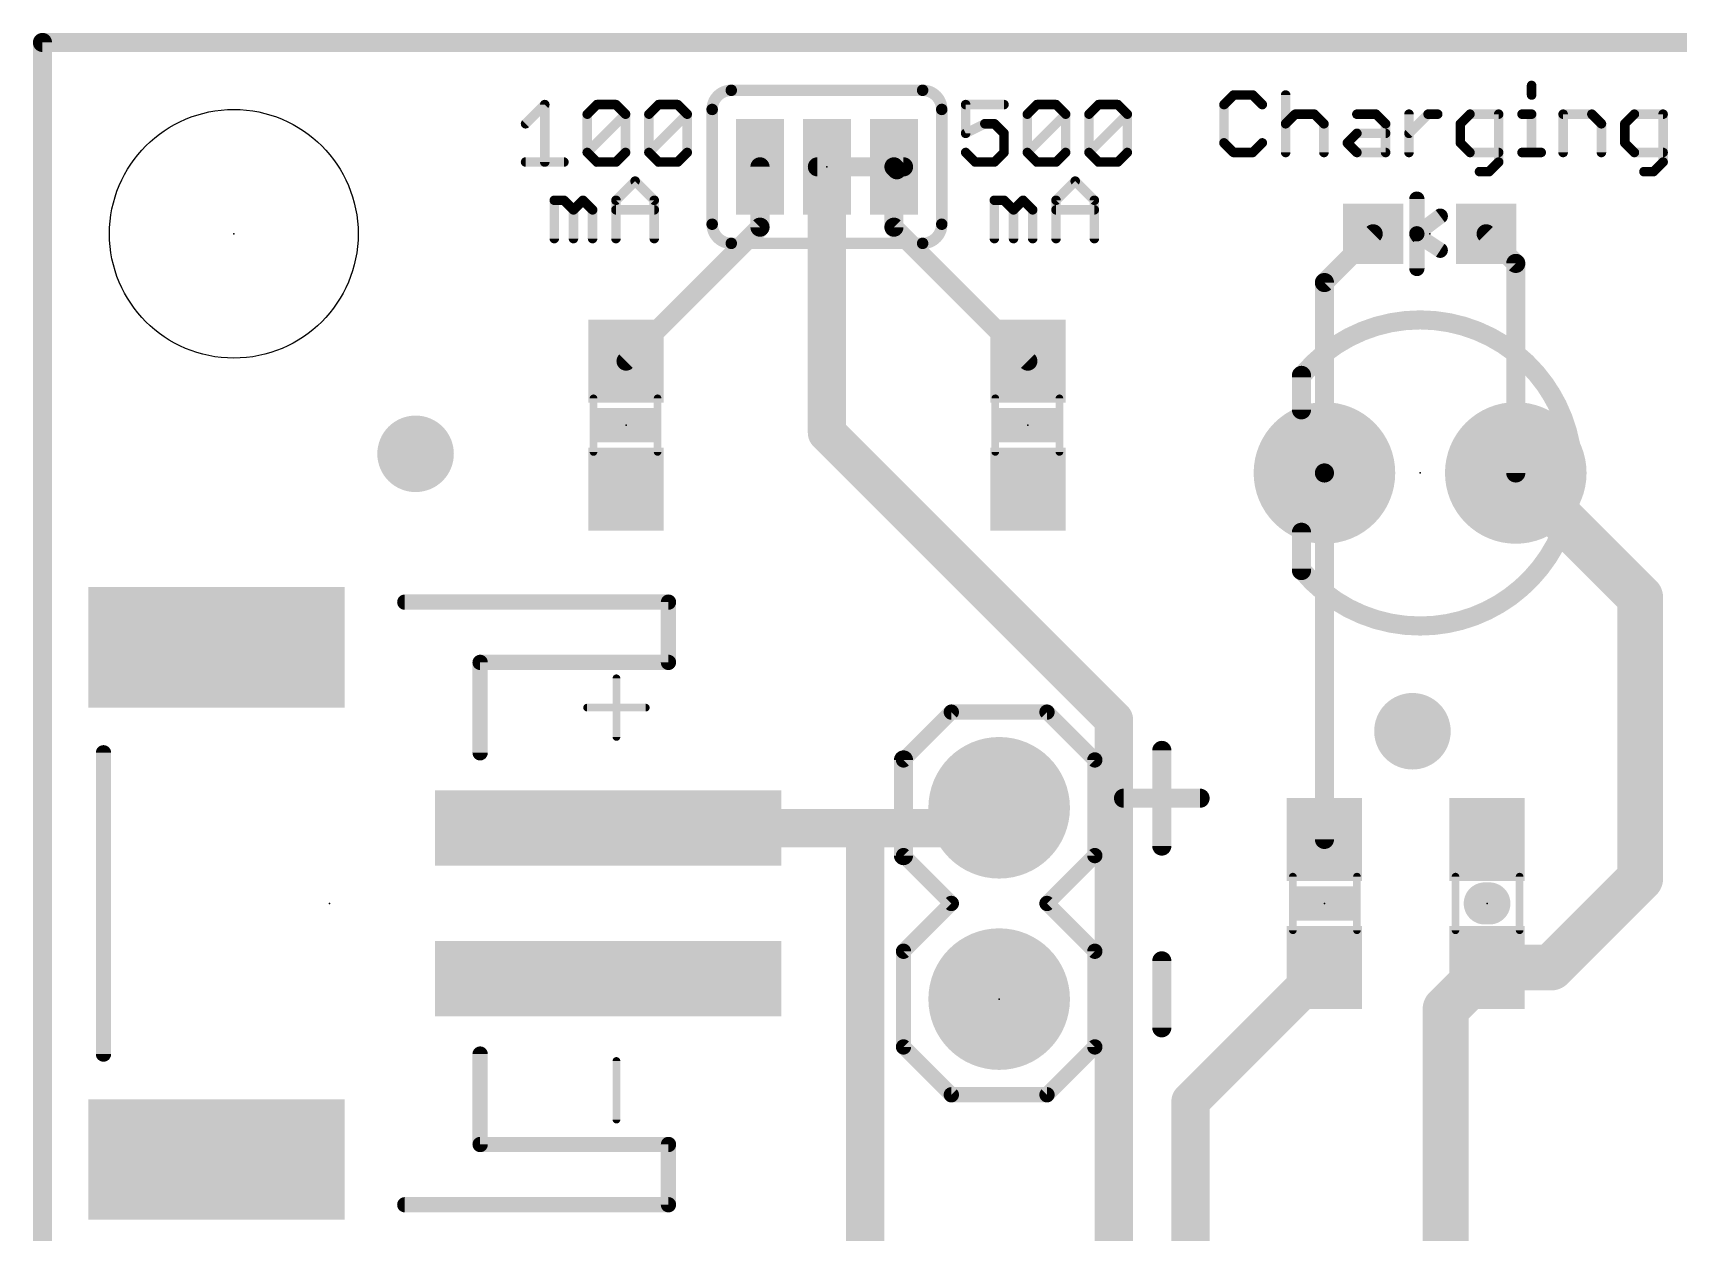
# Model space of a CAD drawing. Extents: x -20 to 87, y -15 to 38.
# Drawn here: x -1.4 to 20.44, y 22.31 to 38.23 of the extents above; entities that cross this region are included whole.
import ezdxf

# ---------------------------------------------------------------- set-up
doc = ezdxf.new("R2010")
doc.units = 0
for name, color, linetype in [('1', 12, 'CONTINUOUS'), ('16', 132, 'CONTINUOUS'), ('17', 110, 'CONTINUOUS'), ('18', 110, 'CONTINUOUS'), ('20', 53, 'CONTINUOUS'), ('21', 41, 'CONTINUOUS'), ('23', 53, 'CONTINUOUS'), ('51', 53, 'CONTINUOUS')]:
    doc.layers.add(name, color=color, linetype=linetype)

# ---------------------------------------------------------------- blocks, each defined once
blk = doc.blocks.new('RECT')
blk.add_solid([(-0.5, -0.5), (0.5, -0.5), (-0.5, 0.5), (0.5, 0.5)])
blk = doc.blocks.new('ROUNDP')
at = {"const_width": 0.5}
blk.add_lwpolyline([(0, -0.25, 1), (0, 0.25, 1), (0, -0.25)], format="xyb", dxfattribs=at)
blk = doc.blocks.new('ROUNDV')
at = {"const_width": 0.5}
blk.add_lwpolyline([(0, -0.25, 1), (0, 0.25, 1), (0, -0.25)], format="xyb", dxfattribs=at)

msp = doc.modelspace()

# ---------------------------------------------------------------- linework, layer by layer
at = {"layer": '1'}
for points, const_width in [([(-1.27, 0), (-1.27, 38.1)], 0.254), ([(-1.27, 38.1), (34.29, 38.1)], 0.254), ([(9.144, 36.449), (9.144, 32.9184)], 0.508), ([(8.255, 36.449), (8.255, 35.648)], 0.254), ([(10.16, 36.449), (9.017, 36.449)], 0.254), ([(10.072, 36.41), (10.033, 36.449)], 0.254), ([(10.033, 36.449), (10.033, 35.648)], 0.254), ([(8.255, 35.648), (6.477, 33.87)], 0.254), ([(10.033, 35.648), (11.811, 33.87)], 0.254), ([(15.748, 34.913), (16.395, 35.56)], 0.254), ([(18.288, 35.167), (17.895, 35.56)], 0.254), ([(18.288, 32.385), (18.288, 35.167)], 0.254), ([(15.748, 32.385), (15.748, 34.913)], 0.254), ([(9.144, 32.9184), (9.2202, 32.8422)], 0.508), ([(9.2202, 32.8422), (9.6012, 32.4612)], 0.508), ([(12.954, 29.1084), (9.6012, 32.4612)], 0.508), ([(19.939, 30.734), (18.288, 32.385)], 0.6096), ([(15.748, 32.385), (15.748, 27.52)], 0.254), ([(19.939, 27.0002), (19.939, 30.734)], 0.6096), ([(12.954, 21.59), (12.954, 29.1084)], 0.508), ([(11.16, 27.67), (11.43, 27.94)], 0.508), ([(6.24, 27.67), (9.652, 27.67)], 0.508), ([(9.652, 27.67), (11.16, 27.67)], 0.508), ([(9.652, 13.589), (9.652, 27.67)], 0.508), ([(18.7588, 25.82), (19.939, 27.0002)], 0.6096), ([(13.97, 24.042), (15.748, 25.82)], 0.508), ([(17.3572, 25.2702), (17.907, 25.82)], 0.6096), ([(17.653, 25.82), (17.907, 25.82)], 0.4064), ([(17.907, 25.82), (18.7588, 25.82)], 0.6096), ([(17.3572, 21.59), (17.3572, 25.2702)], 0.6096), ([(13.97, 19.558), (13.97, 24.042)], 0.508)]:
    msp.add_lwpolyline(points, dxfattribs=dict(at, const_width=const_width))
for points, const_width in [([(-1.2065, 38.1, 1), (-1.3335, 38.1)], 0.127), ([(-1.27, 38.1635, 1), (-1.27, 38.0365)], 0.127), ([(9.271, 36.449, 1), (9.017, 36.449)], 0.254), ([(8.3185, 36.449, 1), (8.1915, 36.449)], 0.127), ([(9.017, 36.5125, 1), (9.017, 36.3855)], 0.127), ([(10.0779, 36.4939, 1), (9.9881, 36.4041)], 0.127), ([(10.0965, 36.449, 1), (9.9695, 36.449)], 0.127), ([(10.0271, 36.3651, 1), (10.1169, 36.4549)], 0.127), ([(10.16, 36.3855, 1), (10.16, 36.5125)], 0.127), ([(8.1915, 35.648, 1), (8.3185, 35.648)], 0.127), ([(8.2999, 35.6031, 1), (8.2101, 35.6929)], 0.127), ([(10.0779, 35.6929, 1), (9.9881, 35.6031)], 0.127), ([(9.9695, 35.648, 1), (10.0965, 35.648)], 0.127), ([(16.4399, 35.5151, 1), (16.3501, 35.6049)], 0.127), ([(17.9399, 35.6049, 1), (17.8501, 35.5151)], 0.127), ([(18.3515, 35.167, 1), (18.2245, 35.167)], 0.127), ([(18.2431, 35.1221, 1), (18.3329, 35.2119)], 0.127), ([(15.8115, 34.913, 1), (15.6845, 34.913)], 0.127), ([(15.7031, 34.9579, 1), (15.7929, 34.8681)], 0.127), ([(6.4321, 33.9149, 1), (6.5219, 33.8251)], 0.127), ([(11.7661, 33.8251, 1), (11.8559, 33.9149)], 0.127), ([(9.2338, 33.0082, 1), (9.0542, 32.8286)], 0.254), ([(9.017, 32.9184, 1), (9.271, 32.9184)], 0.254), ([(9.31, 32.932, 1), (9.1304, 32.7524)], 0.254), ([(9.1304, 32.7524, 1), (9.31, 32.932)], 0.254), ([(9.691, 32.551, 1), (9.5114, 32.3714)], 0.254), ([(9.5114, 32.3714, 1), (9.691, 32.551)], 0.254), ([(18.3958, 32.4928, 1), (18.1802, 32.2772)], 0.3048), ([(15.8115, 32.385, 1), (15.6845, 32.385)], 0.127), ([(15.6845, 32.385, 1), (15.8115, 32.385)], 0.127), ([(18.2245, 32.385, 1), (18.3515, 32.385)], 0.127), ([(20.0914, 30.734, 1), (19.7866, 30.734)], 0.3048), ([(19.8312, 30.6262, 1), (20.0468, 30.8418)], 0.3048), ([(13.081, 29.1084, 1), (12.827, 29.1084)], 0.254), ([(12.8642, 29.0186, 1), (13.0438, 29.1982)], 0.254), ([(11.5198, 27.8502, 1), (11.3402, 28.0298)], 0.254), ([(6.24, 27.797, 1), (6.24, 27.543)], 0.254), ([(9.652, 27.797, 1), (9.652, 27.543)], 0.254), ([(9.779, 27.67, 1), (9.525, 27.67)], 0.254), ([(9.652, 27.543, 1), (9.652, 27.797)], 0.254), ([(11.0702, 27.7598, 1), (11.2498, 27.5802)], 0.254), ([(11.16, 27.543, 1), (11.16, 27.797)], 0.254), ([(15.6845, 27.52, 1), (15.8115, 27.52)], 0.127), ([(20.0468, 26.8924, 1), (19.8312, 27.108)], 0.3048), ([(19.7866, 27.0002, 1), (20.0914, 27.0002)], 0.3048), ([(15.8378, 25.7302, 1), (15.6582, 25.9098)], 0.254), ([(17.653, 25.9216, 1), (17.653, 25.7184)], 0.2032), ([(17.907, 25.9724, 1), (17.907, 25.6676)], 0.3048), ([(18.0148, 25.7122, 1), (17.7992, 25.9278)], 0.3048), ([(17.907, 25.7184, 1), (17.907, 25.9216)], 0.2032), ([(18.651, 25.9278, 1), (18.8666, 25.7122)], 0.3048), ([(18.7588, 25.6676, 1), (18.7588, 25.9724)], 0.3048), ([(17.5096, 25.2702, 1), (17.2048, 25.2702)], 0.3048), ([(17.2494, 25.378, 1), (17.465, 25.1624)], 0.3048), ([(14.097, 24.042, 1), (13.843, 24.042)], 0.254), ([(13.8802, 24.1318, 1), (14.0598, 23.9522)], 0.254)]:
    msp.add_lwpolyline(points, format="xyb", dxfattribs=dict(at, const_width=const_width))
at = {"layer": '16', "const_width": 0.254}
for points in [[(-1.27, 0), (-1.27, 38.1)], [(-1.27, 38.1), (34.29, 38.1)]]:
    msp.add_lwpolyline(points, dxfattribs=at)
at = {"layer": '16', "const_width": 0.127}
for points in [[(-1.2065, 38.1, 1), (-1.3335, 38.1)], [(-1.27, 38.1635, 1), (-1.27, 38.0365)]]:
    msp.add_lwpolyline(points, format="xyb", dxfattribs=at)
at = {"layer": '20', "const_width": 0.254}
for points in [[(34.29, 38.1), (-1.27, 38.1)], [(-1.27, 38.1), (-1.27, 0)]]:
    msp.add_lwpolyline(points, dxfattribs=at)
at = {"layer": '20', "const_width": 0.127}
for points in [[(-1.27, 38.1635, 1), (-1.27, 38.0365)], [(-1.2065, 38.1, 1), (-1.3335, 38.1)]]:
    msp.add_lwpolyline(points, format="xyb", dxfattribs=at)
at = {"layer": '20'}
msp.add_circle((1.27, 35.56), 1.651, dxfattribs=at)
at = {"layer": '21'}
for points, const_width in [([(18.5298, 37.5293, 1), (18.4663, 37.5293)], 0.0635), ([(7.874, 37.465, 0.4142), (7.62, 37.211)], 0.1524), ([(7.874, 37.5031, 1), (7.874, 37.4269)], 0.0762), ([(7.874, 37.4269, 1), (7.874, 37.5031)], 0.0762), ([(10.668, 37.211, 0.4142), (10.414, 37.465)], 0.1524), ([(10.414, 37.5031, 1), (10.414, 37.4269)], 0.0762), ([(10.414, 37.4269, 1), (10.414, 37.5031)], 0.0762), ([(14.5416, 37.4339, 1), (14.5416, 37.3704)], 0.0635), ([(14.5641, 37.3797, 1), (14.5192, 37.4246)], 0.0635), ([(14.8183, 37.4246, 1), (14.7734, 37.3797)], 0.0635), ([(14.7958, 37.3704, 1), (14.7958, 37.4339)], 0.0635), ([(15.2648, 37.4021, 1), (15.2013, 37.4021)], 0.0635), ([(18.4663, 37.4021, 1), (18.5298, 37.4021)], 0.0635), ([(5.4295, 37.2752, 1), (5.366, 37.2752)], 0.0635), ([(5.4202, 37.2527, 1), (5.3753, 37.2976)], 0.0635), ([(5.9938, 37.148, 1), (5.9303, 37.148)], 0.0635), ([(5.9396, 37.1705, 1), (5.9845, 37.1256)], 0.0635), ([(6.0892, 37.3069, 1), (6.0892, 37.2434)], 0.0635), ([(6.1116, 37.2527, 1), (6.0667, 37.2976)], 0.0635), ([(6.3659, 37.2976, 1), (6.321, 37.2527)], 0.0635), ([(6.3434, 37.2434, 1), (6.3434, 37.3069)], 0.0635), ([(6.5023, 37.148, 1), (6.4388, 37.148)], 0.0635), ([(6.493, 37.1256, 1), (6.4481, 37.1705)], 0.0635), ([(6.4481, 37.1256, 1), (6.493, 37.1705)], 0.0635), ([(6.8124, 37.148, 1), (6.7489, 37.148)], 0.0635), ([(6.7582, 37.1705, 1), (6.8031, 37.1256)], 0.0635), ([(6.9078, 37.3069, 1), (6.9078, 37.2434)], 0.0635), ([(6.9302, 37.2527, 1), (6.8853, 37.2976)], 0.0635), ([(7.1844, 37.2976, 1), (7.1395, 37.2527)], 0.0635), ([(7.162, 37.2434, 1), (7.162, 37.3069)], 0.0635), ([(7.3208, 37.148, 1), (7.2573, 37.148)], 0.0635), ([(7.3115, 37.1256, 1), (7.2666, 37.1705)], 0.0635), ([(7.2666, 37.1256, 1), (7.3115, 37.1705)], 0.0635), ([(7.6581, 37.211, 1), (7.5819, 37.211)], 0.0762), ([(7.5819, 37.211, 1), (7.6581, 37.211)], 0.0762), ([(10.7061, 37.211, 1), (10.6299, 37.211)], 0.0762), ([(10.6299, 37.211, 1), (10.7061, 37.211)], 0.0762), ([(11.0173, 37.2752, 1), (10.9537, 37.2752)], 0.0635), ([(10.9855, 37.3069, 1), (10.9855, 37.2434)], 0.0635), ([(11.4939, 37.2434, 1), (11.4939, 37.3069)], 0.0635), ([(11.8358, 37.148, 1), (11.7723, 37.148)], 0.0635), ([(11.7816, 37.1705, 1), (11.8265, 37.1256)], 0.0635), ([(11.9312, 37.3069, 1), (11.9312, 37.2434)], 0.0635), ([(11.9536, 37.2527, 1), (11.9087, 37.2976)], 0.0635), ([(12.2079, 37.2976, 1), (12.163, 37.2527)], 0.0635), ([(12.1854, 37.2434, 1), (12.1854, 37.3069)], 0.0635), ([(12.3443, 37.148, 1), (12.2808, 37.148)], 0.0635), ([(12.335, 37.1256, 1), (12.2901, 37.1705)], 0.0635), ([(12.2901, 37.1256, 1), (12.335, 37.1705)], 0.0635), ([(12.6544, 37.148, 1), (12.5909, 37.148)], 0.0635), ([(12.6002, 37.1705, 1), (12.6451, 37.1256)], 0.0635), ([(12.7498, 37.3069, 1), (12.7498, 37.2434)], 0.0635), ([(12.7722, 37.2527, 1), (12.7273, 37.2976)], 0.0635), ([(13.0264, 37.2976, 1), (12.9815, 37.2527)], 0.0635), ([(13.004, 37.2434, 1), (13.004, 37.3069)], 0.0635), ([(13.1628, 37.148, 1), (13.0993, 37.148)], 0.0635), ([(13.1535, 37.1256, 1), (13.1086, 37.1705)], 0.0635), ([(13.1086, 37.1256, 1), (13.1535, 37.1705)], 0.0635), ([(14.4463, 37.275, 1), (14.3827, 37.275)], 0.0635), ([(14.392, 37.2975, 1), (14.437, 37.2526)], 0.0635), ([(14.9005, 37.2526, 1), (14.9454, 37.2975)], 0.0635), ([(15.3602, 37.1797, 1), (15.3602, 37.1162)], 0.0635), ([(15.3826, 37.1255, 1), (15.3377, 37.1704)], 0.0635), ([(15.6369, 37.1704, 1), (15.592, 37.1255)], 0.0635), ([(15.6144, 37.1162, 1), (15.6144, 37.1797)], 0.0635), ([(16.1788, 37.1797, 1), (16.1788, 37.1162)], 0.0635), ([(16.4554, 37.1704, 1), (16.4105, 37.1255)], 0.0635), ([(16.433, 37.1162, 1), (16.433, 37.1797)], 0.0635), ([(16.902, 37.1479, 1), (16.8385, 37.1479)], 0.0635), ([(17.1244, 37.1797, 1), (17.1244, 37.1162)], 0.0635), ([(17.1469, 37.1255, 1), (17.102, 37.1704)], 0.0635), ([(17.2516, 37.1162, 1), (17.2516, 37.1797)], 0.0635), ([(17.6795, 37.1797, 1), (17.6795, 37.1162)], 0.0635), ([(17.7019, 37.1255, 1), (17.657, 37.1704)], 0.0635), ([(18.0926, 37.1479, 1), (18.0291, 37.1479)], 0.0635), ([(18.0608, 37.1162, 1), (18.0608, 37.1797)], 0.0635), ([(18.371, 37.1797, 1), (18.371, 37.1162)], 0.0635), ([(18.5298, 37.1479, 1), (18.4663, 37.1479)], 0.0635), ([(18.4981, 37.1162, 1), (18.4981, 37.1797)], 0.0635), ([(18.9484, 37.1479, 1), (18.8849, 37.1479)], 0.0635), ([(18.9167, 37.1797, 1), (18.9167, 37.1162)], 0.0635), ([(19.3205, 37.1704, 1), (19.2756, 37.1255)], 0.0635), ([(19.298, 37.1162, 1), (19.298, 37.1797)], 0.0635), ([(19.8624, 37.1797, 1), (19.8624, 37.1162)], 0.0635), ([(19.8848, 37.1255, 1), (19.8399, 37.1704)], 0.0635), ([(20.2754, 37.1479, 1), (20.2119, 37.1479)], 0.0635), ([(20.2437, 37.1162, 1), (20.2437, 37.1797)], 0.0635), ([(5.121, 37.0434, 1), (5.166, 36.9985)], 0.0635), ([(10.9537, 36.8938, 1), (11.0173, 36.8938)], 0.0635), ([(10.9713, 36.9222, 1), (10.9997, 36.8654)], 0.0635), ([(11.2397, 37.0527, 1), (11.2397, 36.9892)], 0.0635), ([(11.2539, 36.9925, 1), (11.2255, 37.0493)], 0.0635), ([(11.3893, 37.0434, 1), (11.3444, 36.9985)], 0.0635), ([(11.3668, 36.9892, 1), (11.3668, 37.0527)], 0.0635), ([(11.5257, 36.8938, 1), (11.4622, 36.8938)], 0.0635), ([(11.4715, 36.8714, 1), (11.5164, 36.9163)], 0.0635), ([(15.2106, 37.0433, 1), (15.2555, 36.9984)], 0.0635), ([(15.7733, 37.0208, 1), (15.7098, 37.0208)], 0.0635), ([(15.7191, 36.9984, 1), (15.764, 37.0433)], 0.0635), ([(16.1788, 36.9255, 1), (16.1788, 36.862)], 0.0635), ([(16.2012, 36.8713, 1), (16.1563, 36.9162)], 0.0635), ([(16.5918, 37.0208, 1), (16.5283, 37.0208)], 0.0635), ([(16.5376, 36.9984, 1), (16.5825, 37.0433)], 0.0635), ([(16.5601, 36.862, 1), (16.5601, 36.9255)], 0.0635), ([(16.8478, 36.9162, 1), (16.8927, 36.8713)], 0.0635), ([(17.5841, 37.0208, 1), (17.5206, 37.0208)], 0.0635), ([(17.5299, 37.0433, 1), (17.5748, 36.9984)], 0.0635), ([(19.4569, 37.0208, 1), (19.3934, 37.0208)], 0.0635), ([(19.4027, 36.9984, 1), (19.4476, 37.0433)], 0.0635), ([(19.767, 37.0208, 1), (19.7035, 37.0208)], 0.0635), ([(19.7128, 37.0433, 1), (19.7577, 36.9984)], 0.0635), ([(5.9845, 36.6621, 1), (5.9396, 36.6172)], 0.0635), ([(5.9396, 36.6621, 1), (5.9845, 36.6172)], 0.0635), ([(6.493, 36.6172, 1), (6.4481, 36.6621)], 0.0635), ([(6.8031, 36.6621, 1), (6.7582, 36.6172)], 0.0635), ([(6.7582, 36.6621, 1), (6.8031, 36.6172)], 0.0635), ([(7.3115, 36.6172, 1), (7.2666, 36.6621)], 0.0635), ([(11.008, 36.6621, 1), (10.963, 36.6172)], 0.0635), ([(11.5164, 36.6172, 1), (11.4715, 36.6621)], 0.0635), ([(11.8265, 36.6621, 1), (11.7816, 36.6172)], 0.0635), ([(11.7816, 36.6621, 1), (11.8265, 36.6172)], 0.0635), ([(12.335, 36.6172, 1), (12.2901, 36.6621)], 0.0635), ([(12.6451, 36.6621, 1), (12.6002, 36.6172)], 0.0635), ([(12.6002, 36.6621, 1), (12.6451, 36.6172)], 0.0635), ([(13.1535, 36.6172, 1), (13.1086, 36.6621)], 0.0635), ([(14.3827, 36.7666, 1), (14.4463, 36.7666)], 0.0635), ([(14.437, 36.7891, 1), (14.392, 36.7442)], 0.0635), ([(14.5416, 36.6713, 1), (14.5416, 36.6078)], 0.0635), ([(14.5192, 36.617, 1), (14.5641, 36.662)], 0.0635), ([(14.7734, 36.662, 1), (14.8183, 36.617)], 0.0635), ([(14.7958, 36.6078, 1), (14.7958, 36.6713)], 0.0635), ([(14.9454, 36.7442, 1), (14.9005, 36.7891)], 0.0635), ([(16.0741, 36.7891, 1), (16.0292, 36.7442)], 0.0635), ([(16.0292, 36.7891, 1), (16.0741, 36.7442)], 0.0635), ([(16.1788, 36.6713, 1), (16.1788, 36.6078)], 0.0635), ([(16.1563, 36.617, 1), (16.2012, 36.662)], 0.0635), ([(16.5601, 36.6078, 1), (16.5601, 36.6713)], 0.0635), ([(17.5748, 36.7891, 1), (17.5299, 36.7442)], 0.0635), ([(17.5206, 36.7666, 1), (17.5841, 36.7666)], 0.0635), ([(17.6795, 36.6713, 1), (17.6795, 36.6078)], 0.0635), ([(17.657, 36.617, 1), (17.7019, 36.662)], 0.0635), ([(18.0608, 36.6078, 1), (18.0608, 36.6713)], 0.0635), ([(18.371, 36.6713, 1), (18.371, 36.6078)], 0.0635), ([(18.6252, 36.6078, 1), (18.6252, 36.6713)], 0.0635), ([(19.7035, 36.7666, 1), (19.767, 36.7666)], 0.0635), ([(19.7577, 36.7891, 1), (19.7128, 36.7442)], 0.0635), ([(19.8624, 36.6713, 1), (19.8624, 36.6078)], 0.0635), ([(19.8399, 36.617, 1), (19.8848, 36.662)], 0.0635), ([(20.2437, 36.6078, 1), (20.2437, 36.6713)], 0.0635), ([(5.1435, 36.5443, 1), (5.1435, 36.4808)], 0.0635), ([(5.366, 36.5125, 1), (5.4295, 36.5125)], 0.0635), ([(5.6519, 36.4808, 1), (5.6519, 36.5443)], 0.0635), ([(5.9303, 36.6396, 1), (5.9938, 36.6396)], 0.0635), ([(6.0892, 36.5443, 1), (6.0892, 36.4808)], 0.0635), ([(6.0667, 36.49, 1), (6.1116, 36.535)], 0.0635), ([(6.321, 36.535, 1), (6.3659, 36.49)], 0.0635), ([(6.3434, 36.4808, 1), (6.3434, 36.5443)], 0.0635), ([(6.4388, 36.6396, 1), (6.5023, 36.6396)], 0.0635), ([(6.7489, 36.6396, 1), (6.8124, 36.6396)], 0.0635), ([(6.9078, 36.5443, 1), (6.9078, 36.4808)], 0.0635), ([(6.8853, 36.49, 1), (6.9302, 36.535)], 0.0635), ([(7.1395, 36.535, 1), (7.1844, 36.49)], 0.0635), ([(7.162, 36.4808, 1), (7.162, 36.5443)], 0.0635), ([(7.2573, 36.6396, 1), (7.3208, 36.6396)], 0.0635), ([(11.1126, 36.5443, 1), (11.1126, 36.4808)], 0.0635), ([(11.0902, 36.49, 1), (11.1351, 36.535)], 0.0635), ([(11.3444, 36.535, 1), (11.3893, 36.49)], 0.0635), ([(11.3668, 36.4808, 1), (11.3668, 36.5443)], 0.0635), ([(11.4622, 36.6396, 1), (11.5257, 36.6396)], 0.0635), ([(11.7723, 36.6396, 1), (11.8358, 36.6396)], 0.0635), ([(11.9312, 36.5443, 1), (11.9312, 36.4808)], 0.0635), ([(11.9087, 36.49, 1), (11.9536, 36.535)], 0.0635), ([(12.163, 36.535, 1), (12.2079, 36.49)], 0.0635), ([(12.1854, 36.4808, 1), (12.1854, 36.5443)], 0.0635), ([(12.2808, 36.6396, 1), (12.3443, 36.6396)], 0.0635), ([(12.5909, 36.6396, 1), (12.6544, 36.6396)], 0.0635), ([(12.7498, 36.5443, 1), (12.7498, 36.4808)], 0.0635), ([(12.7273, 36.49, 1), (12.7722, 36.535)], 0.0635), ([(12.9815, 36.535, 1), (13.0264, 36.49)], 0.0635), ([(13.004, 36.4808, 1), (13.004, 36.5443)], 0.0635), ([(13.0993, 36.6396, 1), (13.1628, 36.6396)], 0.0635), ([(15.2013, 36.6395, 1), (15.2648, 36.6395)], 0.0635), ([(15.7098, 36.6395, 1), (15.7733, 36.6395)], 0.0635), ([(16.5283, 36.6395, 1), (16.5918, 36.6395)], 0.0635), ([(16.8385, 36.6395, 1), (16.902, 36.6395)], 0.0635), ([(18.0291, 36.5124, 1), (18.0926, 36.5124)], 0.0635), ([(18.0833, 36.4899, 1), (18.0384, 36.5348)], 0.0635), ([(18.4663, 36.6395, 1), (18.5298, 36.6395)], 0.0635), ([(18.8849, 36.6395, 1), (18.9484, 36.6395)], 0.0635), ([(19.3934, 36.6395, 1), (19.4569, 36.6395)], 0.0635), ([(20.2119, 36.5124, 1), (20.2754, 36.5124)], 0.0635), ([(20.2661, 36.4899, 1), (20.2212, 36.5348)], 0.0635), ([(6.6197, 36.2816, 1), (6.5748, 36.2367)], 0.0635), ([(6.6197, 36.2367, 1), (6.5748, 36.2816)], 0.0635), ([(12.4617, 36.2816, 1), (12.4168, 36.2367)], 0.0635), ([(12.4617, 36.2367, 1), (12.4168, 36.2816)], 0.0635), ([(17.8066, 36.417, 1), (17.8066, 36.3535)], 0.0635), ([(17.9113, 36.4077, 1), (17.9562, 36.3628)], 0.0635), ([(17.9337, 36.3535, 1), (17.9337, 36.417)], 0.0635), ([(19.9895, 36.417, 1), (19.9895, 36.3535)], 0.0635), ([(20.0941, 36.4077, 1), (20.139, 36.3628)], 0.0635), ([(20.1166, 36.3535, 1), (20.1166, 36.417)], 0.0635), ([(5.5245, 36.0367, 1), (5.5245, 35.9732)], 0.0635), ([(5.5563, 36.0049, 1), (5.4928, 36.0049)], 0.0635), ([(5.6741, 36.0274, 1), (5.6292, 35.9825)], 0.0635), ([(5.6516, 35.9732, 1), (5.6516, 36.0367)], 0.0635), ([(5.9283, 36.0274, 1), (5.8834, 35.9825)], 0.0635), ([(5.9283, 35.9825, 1), (5.8834, 36.0274)], 0.0635), ([(6.3748, 36.0049, 1), (6.3113, 36.0049)], 0.0635), ([(6.3206, 36.0274, 1), (6.3655, 35.9825)], 0.0635), ([(6.8833, 36.0049, 1), (6.8198, 36.0049)], 0.0635), ([(6.8291, 35.9825, 1), (6.874, 36.0274)], 0.0635), ([(11.3983, 36.0049, 1), (11.3347, 36.0049)], 0.0635), ([(11.3665, 36.0367, 1), (11.3665, 35.9732)], 0.0635), ([(11.5161, 36.0274, 1), (11.4712, 35.9825)], 0.0635), ([(11.4936, 35.9732, 1), (11.4936, 36.0367)], 0.0635), ([(11.7703, 36.0274, 1), (11.7254, 35.9825)], 0.0635), ([(11.7703, 35.9825, 1), (11.7254, 36.0274)], 0.0635), ([(12.2168, 36.0049, 1), (12.1533, 36.0049)], 0.0635), ([(12.1626, 36.0274, 1), (12.2075, 35.9825)], 0.0635), ([(12.7253, 36.0049, 1), (12.6618, 36.0049)], 0.0635), ([(12.6711, 35.9825, 1), (12.716, 36.0274)], 0.0635), ([(17.0258, 36.02, 1), (16.9242, 36.02)], 0.1016), ([(5.8105, 35.8778, 1), (5.747, 35.8778)], 0.0635), ([(5.7563, 35.9003, 1), (5.8012, 35.8554)], 0.0635), ([(5.7563, 35.8554, 1), (5.8012, 35.9003)], 0.0635), ([(6.0647, 35.8778, 1), (6.0012, 35.8778)], 0.0635), ([(6.0105, 35.8554, 1), (6.0554, 35.9003)], 0.0635), ([(6.3431, 35.9096, 1), (6.3431, 35.8461)], 0.0635), ([(6.8515, 35.8461, 1), (6.8515, 35.9096)], 0.0635), ([(11.6525, 35.8778, 1), (11.589, 35.8778)], 0.0635), ([(11.5983, 35.9003, 1), (11.6432, 35.8554)], 0.0635), ([(11.5983, 35.8554, 1), (11.6432, 35.9003)], 0.0635), ([(11.9067, 35.8778, 1), (11.8432, 35.8778)], 0.0635), ([(11.8525, 35.8554, 1), (11.8974, 35.9003)], 0.0635), ([(12.1851, 35.9096, 1), (12.1851, 35.8461)], 0.0635), ([(12.6935, 35.8461, 1), (12.6935, 35.9096)], 0.0635), ([(17.3156, 35.7532, 1), (17.2544, 35.8344)], 0.1016), ([(7.62, 35.687, 0.4142), (7.874, 35.433)], 0.1524), ([(7.6581, 35.687, 1), (7.5819, 35.687)], 0.0762), ([(7.5819, 35.687, 1), (7.6581, 35.687)], 0.0762), ([(10.414, 35.433, 0.4142), (10.668, 35.687)], 0.1524), ([(10.7061, 35.687, 1), (10.6299, 35.687)], 0.0762), ([(10.6299, 35.687, 1), (10.7061, 35.687)], 0.0762), ([(17.0258, 35.56, 1), (16.9242, 35.56)], 0.1016), ([(16.9444, 35.6006, 1), (17.0056, 35.5194)], 0.1016), ([(16.9242, 35.56, 1), (17.0258, 35.56)], 0.1016), ([(17.0182, 35.5771, 1), (16.9626, 35.4921)], 0.1016), ([(5.4928, 35.4965, 1), (5.5563, 35.4965)], 0.0635), ([(5.747, 35.4965, 1), (5.8105, 35.4965)], 0.0635), ([(6.0012, 35.4965, 1), (6.0647, 35.4965)], 0.0635), ([(6.3113, 35.4965, 1), (6.3748, 35.4965)], 0.0635), ([(6.8198, 35.4965, 1), (6.8833, 35.4965)], 0.0635), ([(7.874, 35.4711, 1), (7.874, 35.3949)], 0.0762), ([(7.874, 35.3949, 1), (7.874, 35.4711)], 0.0762), ([(10.414, 35.4711, 1), (10.414, 35.3949)], 0.0762), ([(10.414, 35.3949, 1), (10.414, 35.4711)], 0.0762), ([(11.3347, 35.4965, 1), (11.3983, 35.4965)], 0.0635), ([(11.589, 35.4965, 1), (11.6525, 35.4965)], 0.0635), ([(11.8432, 35.4965, 1), (11.9067, 35.4965)], 0.0635), ([(12.1533, 35.4965, 1), (12.2168, 35.4965)], 0.0635), ([(12.6618, 35.4965, 1), (12.7253, 35.4965)], 0.0635), ([(17.2572, 35.2991, 1), (17.3128, 35.3841)], 0.1016), ([(16.9242, 35.1, 1), (17.0258, 35.1)], 0.1016), ([(17.018, 34.417, 0.2206), (15.4668, 33.6976)], 0.254), ([(18.7823, 33.3932, 0.2691), (17.018, 34.417)], 0.254), ([(15.5067, 33.6804, 1), (15.3797, 33.6804)], 0.127), ([(15.3797, 33.2232, 1), (15.5067, 33.2232)], 0.127), ([(15.5067, 31.5976, 1), (15.3797, 31.5976)], 0.127), ([(17.018, 30.353, 0.277), (18.8109, 31.4288)], 0.254), ([(15.3797, 31.0896, 1), (15.5067, 31.0896)], 0.127), ([(15.457, 31.0841, 0.2226), (17.018, 30.353)], 0.254), ([(3.54, 30.7208, 1), (3.54, 30.6192)], 0.1016), ([(7.0908, 30.67, 1), (6.9892, 30.67)], 0.1016), ([(7.04, 30.6192, 1), (7.04, 30.7208)], 0.1016), ([(4.5908, 29.87, 1), (4.4892, 29.87)], 0.1016), ([(4.54, 29.9208, 1), (4.54, 29.8192)], 0.1016), ([(6.9892, 29.87, 1), (7.0908, 29.87)], 0.1016), ([(7.04, 29.8192, 1), (7.04, 29.9208)], 0.1016), ([(10.795, 29.2608, 1), (10.795, 29.1592)], 0.1016), ([(10.8309, 29.1741, 1), (10.7591, 29.2459)], 0.1016), ([(12.1009, 29.2459, 1), (12.0291, 29.1741)], 0.1016), ([(12.065, 29.1592, 1), (12.065, 29.2608)], 0.1016), ([(13.6525, 28.702, 1), (13.5255, 28.702)], 0.127), ([(-0.4092, 28.67, 1), (-0.5108, 28.67)], 0.1016), ([(4.4892, 28.67, 1), (4.5908, 28.67)], 0.1016), ([(10.2235, 28.575, 1), (10.0965, 28.575)], 0.127), ([(10.2108, 28.575, 1), (10.1092, 28.575)], 0.1016), ([(10.1241, 28.6109, 1), (10.1959, 28.5391)], 0.1016), ([(12.7508, 28.575, 1), (12.6492, 28.575)], 0.1016), ([(12.6641, 28.5391, 1), (12.7359, 28.6109)], 0.1016), ([(13.081, 28.1305, 1), (13.081, 28.0035)], 0.127), ([(14.097, 28.0035, 1), (14.097, 28.1305)], 0.127), ([(10.0965, 27.305, 1), (10.2235, 27.305)], 0.127), ([(10.1959, 27.3409, 1), (10.1241, 27.2691)], 0.1016), ([(10.1092, 27.305, 1), (10.2108, 27.305)], 0.1016), ([(12.6492, 27.305, 1), (12.7508, 27.305)], 0.1016), ([(12.7359, 27.2691, 1), (12.6641, 27.3409)], 0.1016), ([(13.5255, 27.432, 1), (13.6525, 27.432)], 0.127), ([(17.8765, 26.8097, 1), (17.8765, 26.5303)], 0.2794), ([(17.9375, 26.5303, 1), (17.9375, 26.8097)], 0.2794), ([(10.8309, 26.6341, 1), (10.7591, 26.7059)], 0.1016), ([(10.7591, 26.6341, 1), (10.8309, 26.7059)], 0.1016), ([(12.1009, 26.7059, 1), (12.0291, 26.6341)], 0.1016), ([(12.0291, 26.7059, 1), (12.1009, 26.6341)], 0.1016), ([(10.2108, 26.035, 1), (10.1092, 26.035)], 0.1016), ([(10.1241, 26.0709, 1), (10.1959, 25.9991)], 0.1016), ([(12.7508, 26.035, 1), (12.6492, 26.035)], 0.1016), ([(12.6641, 25.9991, 1), (12.7359, 26.0709)], 0.1016), ([(13.6525, 25.908, 1), (13.5255, 25.908)], 0.127), ([(13.5255, 25.019, 1), (13.6525, 25.019)], 0.127), ([(-0.5108, 24.67, 1), (-0.4092, 24.67)], 0.1016), ([(4.5908, 24.67, 1), (4.4892, 24.67)], 0.1016), ([(10.1959, 24.8009, 1), (10.1241, 24.7291)], 0.1016), ([(10.1092, 24.765, 1), (10.2108, 24.765)], 0.1016), ([(12.6492, 24.765, 1), (12.7508, 24.765)], 0.1016), ([(12.7359, 24.7291, 1), (12.6641, 24.8009)], 0.1016), ([(10.795, 24.1808, 1), (10.795, 24.0792)], 0.1016), ([(10.7591, 24.0941, 1), (10.8309, 24.1659)], 0.1016), ([(12.0291, 24.1659, 1), (12.1009, 24.0941)], 0.1016), ([(12.065, 24.0792, 1), (12.065, 24.1808)], 0.1016), ([(4.54, 23.5208, 1), (4.54, 23.4192)], 0.1016), ([(4.4892, 23.47, 1), (4.5908, 23.47)], 0.1016), ([(7.0908, 23.47, 1), (6.9892, 23.47)], 0.1016), ([(7.04, 23.4192, 1), (7.04, 23.5208)], 0.1016), ([(3.54, 22.7208, 1), (3.54, 22.6192)], 0.1016), ([(6.9892, 22.67, 1), (7.0908, 22.67)], 0.1016), ([(7.04, 22.6192, 1), (7.04, 22.7208)], 0.1016)]:
    msp.add_lwpolyline(points, format="xyb", dxfattribs=dict(at, const_width=const_width))
for points, const_width in [([(18.4981, 37.5293), (18.4981, 37.4021)], 0.127), ([(7.874, 37.465), (10.414, 37.465)], 0.1524), ([(14.5416, 37.4021), (14.4145, 37.275)], 0.127), ([(14.7958, 37.4021), (14.5416, 37.4021)], 0.127), ([(14.9229, 37.275), (14.7958, 37.4021)], 0.127), ([(15.2331, 37.4021), (15.2331, 36.6395)], 0.127), ([(5.1435, 37.0209), (5.3977, 37.2752)], 0.127), ([(5.3977, 37.2752), (5.3977, 36.5125)], 0.127), ([(5.9621, 37.148), (6.0892, 37.2752)], 0.127), ([(5.9621, 36.6396), (5.9621, 37.148)], 0.127), ([(5.9621, 36.6396), (6.4705, 37.148)], 0.127), ([(6.0892, 37.2752), (6.3434, 37.2752)], 0.127), ([(6.3434, 37.2752), (6.4705, 37.148)], 0.127), ([(6.4705, 37.148), (6.4705, 36.6396)], 0.127), ([(6.7807, 37.148), (6.9078, 37.2752)], 0.127), ([(6.7807, 36.6396), (6.7807, 37.148)], 0.127), ([(6.7807, 36.6396), (7.2891, 37.148)], 0.127), ([(6.9078, 37.2752), (7.162, 37.2752)], 0.127), ([(7.162, 37.2752), (7.2891, 37.148)], 0.127), ([(7.2891, 37.148), (7.2891, 36.6396)], 0.127), ([(7.62, 35.687), (7.62, 37.211)], 0.1524), ([(10.668, 35.687), (10.668, 37.211)], 0.1524), ([(11.4939, 37.2752), (10.9855, 37.2752)], 0.127), ([(10.9855, 37.2752), (10.9855, 36.8938)], 0.127), ([(11.8041, 37.148), (11.9312, 37.2752)], 0.127), ([(11.8041, 36.6396), (11.8041, 37.148)], 0.127), ([(11.8041, 36.6396), (12.3125, 37.148)], 0.127), ([(11.9312, 37.2752), (12.1854, 37.2752)], 0.127), ([(12.1854, 37.2752), (12.3125, 37.148)], 0.127), ([(12.3125, 37.148), (12.3125, 36.6396)], 0.127), ([(12.6227, 37.148), (12.7498, 37.2752)], 0.127), ([(12.6227, 36.6396), (12.6227, 37.148)], 0.127), ([(12.6227, 36.6396), (13.1311, 37.148)], 0.127), ([(12.7498, 37.2752), (13.004, 37.2752)], 0.127), ([(13.004, 37.2752), (13.1311, 37.148)], 0.127), ([(13.1311, 37.148), (13.1311, 36.6396)], 0.127), ([(14.4145, 37.275), (14.4145, 36.7666)], 0.127), ([(15.2331, 37.0208), (15.3602, 37.1479)], 0.127), ([(15.3602, 37.1479), (15.6144, 37.1479)], 0.127), ([(15.6144, 37.1479), (15.7415, 37.0208)], 0.127), ([(16.1788, 37.1479), (16.433, 37.1479)], 0.127), ([(16.433, 37.1479), (16.5601, 37.0208)], 0.127), ([(16.8702, 36.6395), (16.8702, 37.1479)], 0.127), ([(16.8702, 36.8937), (17.1244, 37.1479)], 0.127), ([(17.1244, 37.1479), (17.2516, 37.1479)], 0.127), ([(17.6795, 37.1479), (17.5524, 37.0208)], 0.127), ([(18.0608, 37.1479), (17.6795, 37.1479)], 0.127), ([(18.0608, 36.5124), (18.0608, 37.1479)], 0.127), ([(18.371, 37.1479), (18.4981, 37.1479)], 0.127), ([(18.4981, 37.1479), (18.4981, 36.6395)], 0.127), ([(18.9167, 36.6395), (18.9167, 37.1479)], 0.127), ([(18.9167, 37.1479), (19.298, 37.1479)], 0.127), ([(19.298, 37.1479), (19.4251, 37.0208)], 0.127), ([(19.8624, 37.1479), (19.7353, 37.0208)], 0.127), ([(20.2437, 37.1479), (19.8624, 37.1479)], 0.127), ([(20.2437, 36.5124), (20.2437, 37.1479)], 0.127), ([(10.9855, 36.8938), (11.2397, 37.0209)], 0.127), ([(11.2397, 37.0209), (11.3668, 37.0209)], 0.127), ([(11.3668, 37.0209), (11.4939, 36.8938)], 0.127), ([(11.4939, 36.8938), (11.4939, 36.6396)], 0.127), ([(15.7415, 37.0208), (15.7415, 36.6395)], 0.127), ([(16.0517, 36.7666), (16.1788, 36.8937)], 0.127), ([(16.1788, 36.8937), (16.5601, 36.8937)], 0.127), ([(16.5601, 37.0208), (16.5601, 36.6395)], 0.127), ([(17.5524, 37.0208), (17.5524, 36.7666)], 0.127), ([(19.4251, 37.0208), (19.4251, 36.6395)], 0.127), ([(19.7353, 37.0208), (19.7353, 36.7666)], 0.127), ([(6.0892, 36.5125), (5.9621, 36.6396)], 0.127), ([(6.4705, 36.6396), (6.3434, 36.5125)], 0.127), ([(6.9078, 36.5125), (6.7807, 36.6396)], 0.127), ([(7.2891, 36.6396), (7.162, 36.5125)], 0.127), ([(11.1126, 36.5125), (10.9855, 36.6396)], 0.127), ([(11.4939, 36.6396), (11.3668, 36.5125)], 0.127), ([(11.9312, 36.5125), (11.8041, 36.6396)], 0.127), ([(12.3125, 36.6396), (12.1854, 36.5125)], 0.127), ([(12.7498, 36.5125), (12.6227, 36.6396)], 0.127), ([(13.1311, 36.6396), (13.004, 36.5125)], 0.127), ([(14.4145, 36.7666), (14.5416, 36.6395)], 0.127), ([(14.5416, 36.6395), (14.7958, 36.6395)], 0.127), ([(14.7958, 36.6395), (14.9229, 36.7666)], 0.127), ([(16.1788, 36.6395), (16.0517, 36.7666)], 0.127), ([(16.5601, 36.6395), (16.1788, 36.6395)], 0.127), ([(17.5524, 36.7666), (17.6795, 36.6395)], 0.127), ([(17.6795, 36.6395), (18.0608, 36.6395)], 0.127), ([(18.371, 36.6395), (18.6252, 36.6395)], 0.127), ([(19.7353, 36.7666), (19.8624, 36.6395)], 0.127), ([(19.8624, 36.6395), (20.2437, 36.6395)], 0.127), ([(5.1435, 36.5125), (5.6519, 36.5125)], 0.127), ([(6.3434, 36.5125), (6.0892, 36.5125)], 0.127), ([(7.162, 36.5125), (6.9078, 36.5125)], 0.127), ([(11.3668, 36.5125), (11.1126, 36.5125)], 0.127), ([(12.1854, 36.5125), (11.9312, 36.5125)], 0.127), ([(13.004, 36.5125), (12.7498, 36.5125)], 0.127), ([(17.9337, 36.3853), (18.0608, 36.5124)], 0.127), ([(20.1166, 36.3853), (20.2437, 36.5124)], 0.127), ([(6.3431, 36.0049), (6.5973, 36.2591)], 0.127), ([(6.5973, 36.2591), (6.8515, 36.0049)], 0.127), ([(12.1851, 36.0049), (12.4393, 36.2591)], 0.127), ([(12.4393, 36.2591), (12.6935, 36.0049)], 0.127), ([(17.8066, 36.3853), (17.9337, 36.3853)], 0.127), ([(19.9895, 36.3853), (20.1166, 36.3853)], 0.127), ([(5.5245, 35.4965), (5.5245, 36.0049)], 0.127), ([(5.5245, 36.0049), (5.6516, 36.0049)], 0.127), ([(5.6516, 36.0049), (5.7787, 35.8778)], 0.127), ([(5.7787, 35.8778), (5.9058, 36.0049)], 0.127), ([(5.9058, 36.0049), (6.0329, 35.8778)], 0.127), ([(6.3431, 35.4965), (6.3431, 36.0049)], 0.127), ([(6.8515, 36.0049), (6.8515, 35.4965)], 0.127), ([(11.3665, 35.4965), (11.3665, 36.0049)], 0.127), ([(11.3665, 36.0049), (11.4936, 36.0049)], 0.127), ([(11.4936, 36.0049), (11.6207, 35.8778)], 0.127), ([(11.6207, 35.8778), (11.7478, 36.0049)], 0.127), ([(11.7478, 36.0049), (11.8749, 35.8778)], 0.127), ([(12.1851, 35.4965), (12.1851, 36.0049)], 0.127), ([(12.6935, 36.0049), (12.6935, 35.4965)], 0.127), ([(16.975, 36.02), (16.975, 35.56)], 0.2032), ([(5.7787, 35.8778), (5.7787, 35.4965)], 0.127), ([(6.0329, 35.8778), (6.0329, 35.4965)], 0.127), ([(6.3431, 35.8778), (6.8515, 35.8778)], 0.127), ([(11.6207, 35.8778), (11.6207, 35.4965)], 0.127), ([(11.8749, 35.8778), (11.8749, 35.4965)], 0.127), ([(12.1851, 35.8778), (12.6935, 35.8778)], 0.127), ([(16.975, 35.56), (17.285, 35.7938)], 0.2032), ([(16.975, 35.1), (16.975, 35.56)], 0.2032), ([(16.9904, 35.5346), (17.285, 35.3416)], 0.2032), ([(10.414, 35.433), (7.874, 35.433)], 0.1524), ([(15.4432, 33.6804), (15.4432, 33.2232)], 0.254), ([(15.4432, 31.0896), (15.4432, 31.5976)], 0.254), ([(7.04, 30.67), (3.54, 30.67)], 0.2032), ([(7.04, 29.87), (7.04, 30.67)], 0.2032), ([(4.54, 28.67), (4.54, 29.87)], 0.2032), ([(4.54, 29.87), (7.04, 29.87)], 0.2032), ([(10.16, 28.575), (10.795, 29.21)], 0.2032), ([(10.795, 29.21), (12.065, 29.21)], 0.2032), ([(12.065, 29.21), (12.7, 28.575)], 0.2032), ([(13.589, 27.432), (13.589, 28.702)], 0.254), ([(-0.46, 28.67), (-0.46, 24.67)], 0.2032), ([(10.16, 27.305), (10.16, 28.575)], 0.254), ([(10.16, 27.305), (10.16, 28.575)], 0.2032), ([(12.7, 28.575), (12.7, 27.305)], 0.2032), ([(13.081, 28.067), (14.097, 28.067)], 0.254), ([(10.795, 26.67), (10.16, 27.305)], 0.2032), ([(12.7, 27.305), (12.065, 26.67)], 0.2032), ([(17.9375, 26.67), (17.8765, 26.67)], 0.5588), ([(10.16, 26.035), (10.795, 26.67)], 0.2032), ([(12.065, 26.67), (12.7, 26.035)], 0.2032), ([(10.16, 24.765), (10.16, 26.035)], 0.2032), ([(12.7, 26.035), (12.7, 24.765)], 0.2032), ([(13.589, 25.908), (13.589, 25.019)], 0.254), ([(4.54, 23.47), (4.54, 24.67)], 0.2032), ([(10.16, 24.765), (10.795, 24.13)], 0.2032), ([(12.065, 24.13), (12.7, 24.765)], 0.2032), ([(10.795, 24.13), (12.065, 24.13)], 0.2032), ([(7.04, 23.47), (4.54, 23.47)], 0.2032), ([(7.04, 22.67), (7.04, 23.47)], 0.2032), ([(3.54, 22.67), (7.04, 22.67)], 0.2032)]:
    msp.add_lwpolyline(points, dxfattribs=dict(at, const_width=const_width))
at = {"layer": '23'}
for p in [(9.144, 36.449), (1.27, 35.56), (17.145, 35.56), (6.477, 33.02), (11.811, 33.02), (17.018, 32.385), (2.54, 26.67), (15.748, 26.67), (17.907, 26.67), (11.43, 25.4)]:
    msp.add_point(p, dxfattribs=at)
at = {"layer": '51'}
for points, const_width in [([(15.4432, 33.655), (15.4432, 31.115)], 0.254), ([(6.045, 32.664), (6.045, 33.376)], 0.1016), ([(6.896, 32.664), (6.896, 33.376)], 0.1016), ([(11.379, 32.664), (11.379, 33.376)], 0.1016), ([(12.23, 32.664), (12.23, 33.376)], 0.1016), ([(6.3495, 28.8798), (6.3495, 29.6594)], 0.1016), ([(5.9597, 29.2696), (6.7393, 29.2696)], 0.1016), ([(15.329, 27.026), (15.329, 26.314)], 0.1016), ([(16.18, 27.026), (16.18, 26.314)], 0.1016), ([(17.488, 27.026), (17.488, 26.314)], 0.1016), ([(18.339, 27.026), (18.339, 26.314)], 0.1016), ([(6.3495, 23.7998), (6.3495, 24.5794)], 0.1016)]:
    msp.add_lwpolyline(points, dxfattribs=dict(at, const_width=const_width))
for points, const_width in [([(15.5067, 33.655, 1), (15.3797, 33.655)], 0.127), ([(6.0704, 33.376, 1), (6.0196, 33.376)], 0.0508), ([(6.9214, 33.376, 1), (6.8706, 33.376)], 0.0508), ([(11.4044, 33.376, 1), (11.3536, 33.376)], 0.0508), ([(12.2554, 33.376, 1), (12.2046, 33.376)], 0.0508), ([(19.05, 32.385, 0.1388), (18.7486, 33.45)], 0.254), ([(6.0196, 32.664, 1), (6.0704, 32.664)], 0.0508), ([(6.8706, 32.664, 1), (6.9214, 32.664)], 0.0508), ([(11.3536, 32.664, 1), (11.4044, 32.664)], 0.0508), ([(12.2046, 32.664, 1), (12.2554, 32.664)], 0.0508), ([(18.8071, 31.4216, 0.1241), (19.05, 32.385)], 0.254), ([(15.3797, 31.115, 1), (15.5067, 31.115)], 0.127), ([(6.3749, 29.6594, 1), (6.3241, 29.6594)], 0.0508), ([(5.9597, 29.295, 1), (5.9597, 29.2442)], 0.0508), ([(6.7393, 29.2442, 1), (6.7393, 29.295)], 0.0508), ([(6.3241, 28.8798, 1), (6.3749, 28.8798)], 0.0508), ([(15.3544, 27.026, 1), (15.3036, 27.026)], 0.0508), ([(16.2054, 27.026, 1), (16.1546, 27.026)], 0.0508), ([(17.5134, 27.026, 1), (17.4626, 27.026)], 0.0508), ([(18.3644, 27.026, 1), (18.3136, 27.026)], 0.0508), ([(15.3036, 26.314, 1), (15.3544, 26.314)], 0.0508), ([(16.1546, 26.314, 1), (16.2054, 26.314)], 0.0508), ([(17.4626, 26.314, 1), (17.5134, 26.314)], 0.0508), ([(18.3136, 26.314, 1), (18.3644, 26.314)], 0.0508), ([(6.3749, 24.5794, 1), (6.3241, 24.5794)], 0.0508), ([(6.3241, 23.7998, 1), (6.3749, 23.7998)], 0.0508)]:
    msp.add_lwpolyline(points, format="xyb", dxfattribs=dict(at, const_width=const_width))

# ---------------------------------------------------------------- block references
at = {"layer": '1', "xscale": 0.635, "yscale": 1.27}
for p in [(8.255, 36.449), (9.144, 36.449), (10.033, 36.449)]:
    msp.add_blockref('RECT', p, dxfattribs=at)
at = {"layer": '1'}
for p, xscale, yscale, rotation in [((16.395, 35.56), 0.8, 0.8, 90), ((17.895, 35.56), 0.8, 0.8, 90), ((1.04, 30.07), 3.4, 1.6, 180), ((1.04, 23.27), 3.4, 1.6, 180)]:
    msp.add_blockref('RECT', p, dxfattribs=dict(at, xscale=xscale, yscale=yscale, rotation=rotation))
at = {"layer": '1', "xscale": 1.1}
for p, rotation in [((6.477, 33.87), 90), ((11.811, 33.87), 90), ((6.477, 32.17), 90), ((11.811, 32.17), 90), ((15.748, 27.52), 270), ((17.907, 27.52), 270), ((15.748, 25.82), 270), ((17.907, 25.82), 270)]:
    msp.add_blockref('RECT', p, dxfattribs=dict(at, rotation=rotation))
at = {"layer": '1', "yscale": 4.6, "rotation": 90}
for p in [(6.24, 27.67), (6.24, 25.67)]:
    msp.add_blockref('RECT', p, dxfattribs=at)
at = {"layer": '17', "xscale": 1.8796, "yscale": 1.8796, "rotation": 180}
for p in [(15.748, 32.385), (15.748, 32.385), (18.288, 32.385), (18.288, 32.385), (11.43, 27.94), (11.43, 27.94), (11.43, 25.4), (11.43, 25.4)]:
    msp.add_blockref('ROUNDP', p, dxfattribs=at)
at = {"layer": '18', "xscale": 1.016, "yscale": 1.016}
for p in [(3.683, 32.639), (3.683, 32.639), (16.9164, 28.956), (16.9164, 28.956)]:
    msp.add_blockref('ROUNDV', p, dxfattribs=at)
at = {"layer": '21', "xscale": 0.4572, "yscale": 0.762}
for p, rotation in [((6.477, 33.02), 90), ((11.811, 33.02), 90), ((15.748, 26.67), 270)]:
    msp.add_blockref('RECT', p, dxfattribs=dict(at, rotation=rotation))
at = {"layer": '51'}
for p, xscale, yscale, rotation in [((6.4719, 33.6003), 0.5001, 0.95, 90), ((11.8059, 33.6003), 0.5001, 0.95, 90), ((6.4719, 32.4319), 0.5001, 0.95, 90), ((11.8059, 32.4319), 0.5001, 0.95, 90), ((11.43, 27.94), 0.508, 0.508, 90), ((15.7531, 27.2582), 0.5001, 0.95, 270), ((17.9121, 27.2582), 0.5001, 0.95, 270), ((15.7531, 26.0898), 0.5001, 0.95, 270), ((17.9121, 26.0898), 0.5001, 0.95, 270), ((11.43, 25.4), 0.508, 0.508, 90)]:
    msp.add_blockref('RECT', p, dxfattribs=dict(at, xscale=xscale, yscale=yscale, rotation=rotation))

doc.saveas('drawing.dxf')
